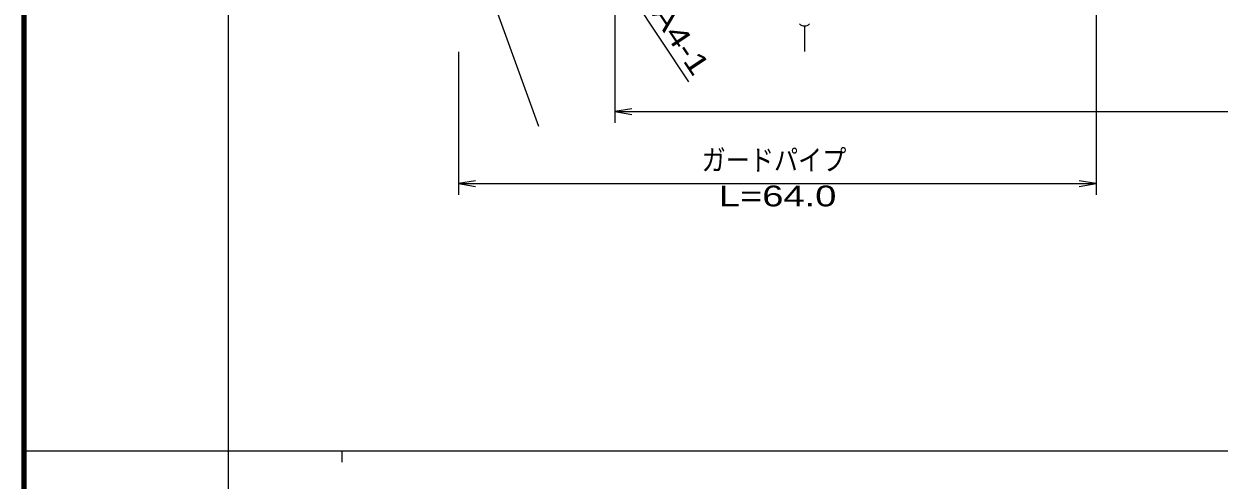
# Model space of a CAD drawing. Units: millimetres, scale not verified. Extents: x 40000 to 680000, y 20000 to 380000.
# Drawn here: x 40000 to 145290, y 202409 to 242650 of the extents above; entities that cross this region are included whole.
import ezdxf
from ezdxf.enums import TextEntityAlignment as Align

# ---------------------------------------------------------------- set-up
doc = ezdxf.new("R2010")
doc.units = ezdxf.units.MM
doc.header["$LTSCALE"] = 1000
for name, color, linetype, lineweight in [('M-BMK-OTRS', 5, 'Continuous', 13), ('M-STR-HTXT', 7, 'Continuous', 13), ('M-STR-STRC', 7, 'Continuous', 13), ('M-TTL', 2, 'Continuous', 140), ('M-TTL-BAND', 7, 'Continuous', 25)]:
    doc.layers.add(name, color=color, linetype=linetype, lineweight=lineweight)
doc.styles.add('ＭＳ Ｐゴシック', font='')
doc.styles.get('ＭＳ Ｐゴシック').set_extended_font_data('MS PGothic')

# ---------------------------------------------------------------- blocks, each defined once
blk = doc.blocks.new('open_arrow')
at = {"color": 0, "linetype": 'Continuous', "lineweight": -2}
blk.add_lwpolyline([(7.5, 1.25), (0, 0), (7.5, -1.25)], dxfattribs=at)

msp = doc.modelspace()

# ---------------------------------------------------------------- linework, layer by layer
at = {"layer": 'M-BMK-OTRS'}
msp.add_line((75954, 259473), (85338, 233634), dxfattribs=at)
at = {"layer": 'M-STR-HTXT'}
for p, q in [((98581, 237549), (81556, 263140)), ((92063, 254178), (92063, 233912)), ((134470, 251818), (134470, 227559)), ((78273, 240171), (78273, 227559)), ((92063, 234912), (221256, 234912)), ((78273, 228559), (134470, 228559))]:
    msp.add_line(p, q, dxfattribs=at)
at = {"layer": 'M-STR-STRC'}
msp.add_line((108771, 242465), (108771, 240215), dxfattribs=at)
msp.add_arc((108768, 243095), 630, 225, 315, dxfattribs=at)
at = {"layer": 'M-TTL'}
msp.add_line((40000, 380000), (40000, 20000), dxfattribs=at)
at = {"layer": 'M-TTL-BAND'}
for p, q in [((58000, 370000), (58000, 20000)), ((40000, 205000), (579000, 205000)), ((68000, 205000), (68000, 204000))]:
    msp.add_line(p, q, dxfattribs=at)

# ---------------------------------------------------------------- block references
at = {"layer": 'M-STR-HTXT', "xscale": 200, "yscale": 200}
for p in [(92063, 234912), (78273, 228559)]:
    msp.add_blockref('open_arrow', p, dxfattribs=at)
at = {"layer": 'M-STR-HTXT', "xscale": 200, "yscale": 200, "rotation": 180}
msp.add_blockref('open_arrow', (134470, 228559), dxfattribs=at)

# ---------------------------------------------------------------- texts
at = {"layer": 'M-STR-HTXT', "style": 'ＭＳ Ｐゴシック', "width": 1.35}
msp.add_text('KA4-1', height=1833, rotation=303.633, dxfattribs=at).set_placement((96053, 241348), align=Align.BOTTOM_CENTER)
at = {"layer": 'M-STR-HTXT', "style": 'ＭＳ Ｐゴシック'}
for s, width, p in [('ガードパイプ', 0.85, (106077, 229177)), ('L=64.0', 1.4, (106396, 226004))]:
    msp.add_text(s, height=1833, dxfattribs=dict(at, width=width)).set_placement(p, align=Align.BOTTOM_CENTER)

doc.saveas('drawing.dxf')
